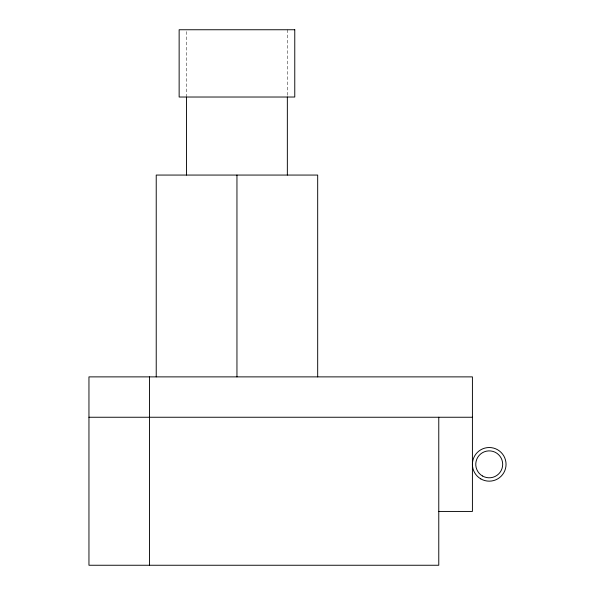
<?xml version="1.0" encoding="UTF-8"?>
<svg xmlns="http://www.w3.org/2000/svg" width="595" height="595" viewBox="0 0 595 595"><rect width="100%" height="100%" fill="white"/><g stroke="black" fill="none" stroke-linecap="round" stroke-linejoin="round"><path stroke-width="0.45" stroke-dasharray="2.98 2.23" d="M287.348 29.75L287.348 96.1M186.555 31.595L186.555 96.1"/><path stroke-width="0.89" d="M88.953 417.251L472.415 417.251M438.775 511.432L472.415 511.432L472.415 376.88L88.953 376.88L88.953 565.25L438.775 565.25L438.775 417.251M317.685 376.88L317.685 175.064L156.225 175.064L156.225 376.88M287.348 97.022L287.348 175.064M236.951 175.064L236.951 376.88M186.555 97.022L186.555 175.064M149.501 376.88L149.501 565.25M294.77 29.75L179.14 29.75L179.14 97.022L294.77 97.022L294.77 29.75M482.5 475.993A13.454 13.454 0 0 0 502.686 464.338A13.454 13.454 0 0 0 482.5 452.683A13.454 13.454 0 0 0 482.5 475.993M480.82 478.908A16.816 16.816 0 0 0 506.048 464.338A16.816 16.816 0 0 0 480.82 449.775A16.816 16.816 0 0 0 480.82 478.908"/></g></svg>
